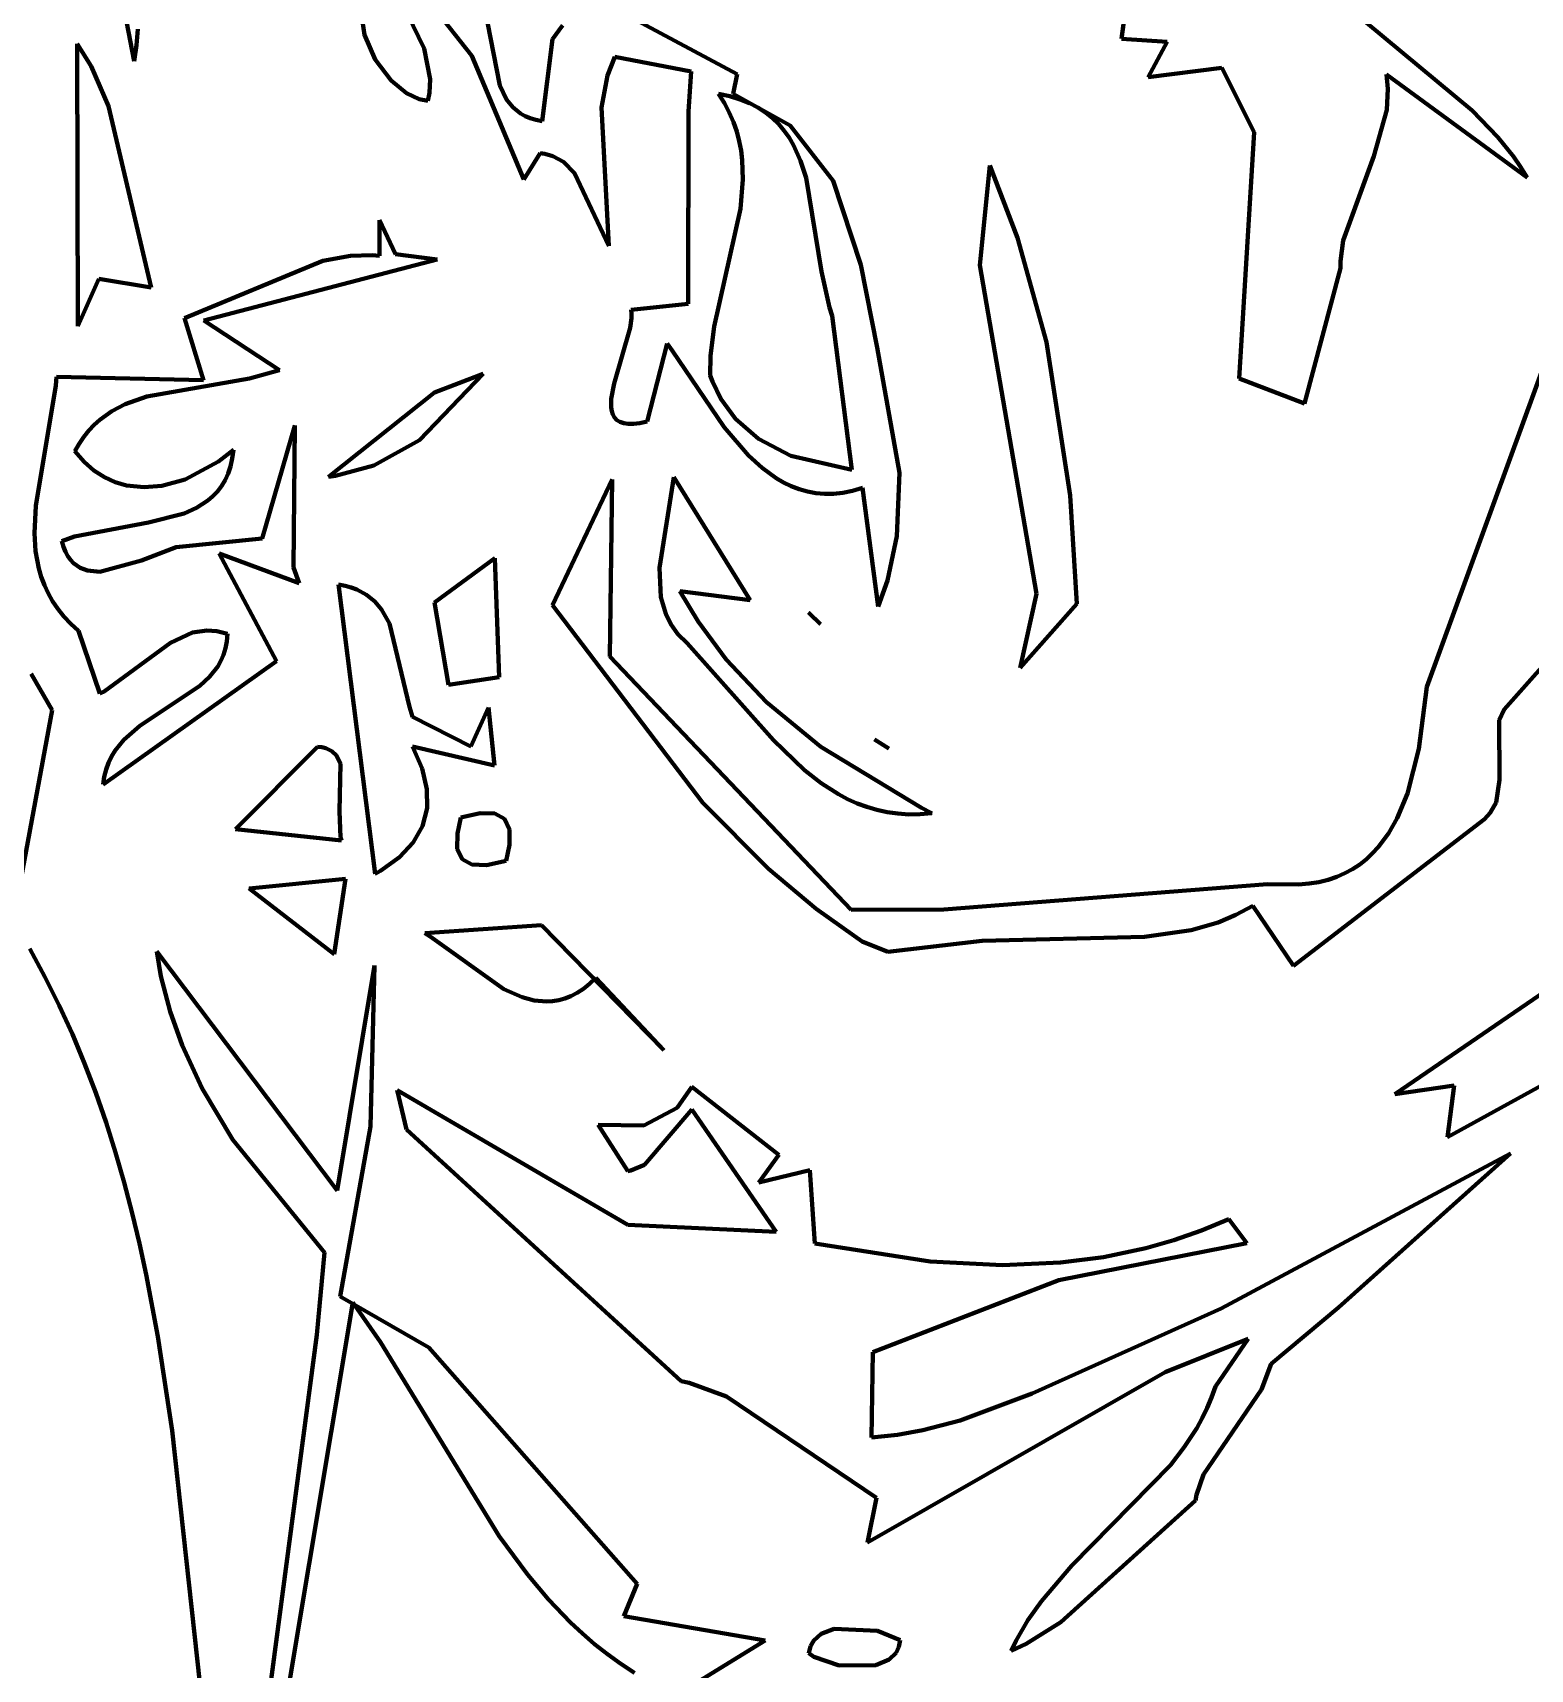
# Model space of a CAD drawing. Header units: millimetres. Extents: x 0 to 11, y 0 to 14.1.
# Drawn here: x 0.675 to 1.47, y 7.477 to 8.347 of the extents above; entities that cross this region are included whole.
import ezdxf

# ---------------------------------------------------------------- set-up
doc = ezdxf.new("R2010")
doc.units = ezdxf.units.MM
doc.layers.add('color#010101ff', color=7, linetype='CONTINUOUS', lineweight=100)
doc.layers.add('color#fefefeff', color=7, linetype='CONTINUOUS', lineweight=100)

msp = doc.modelspace()

# ---------------------------------------------------------------- linework, layer by layer
at = {"layer": 'color#010101ff'}
for p, q in [((0.71203, 8.41664), (0.72851, 8.33166)), ((1.25998, 8.39583), (1.25281, 8.34358)), ((0.88717, 8.36069), (0.9079, 8.33452)), ((0.9227, 8.31869), (0.91463, 8.36042)), ((0.72967, 8.34023), (0.73041, 8.34876)), ((0.84914, 8.35636), (0.85083, 8.34565)), ((0.88249, 8.3385), (0.87368, 8.35671)), ((0.95603, 8.35061), (0.95061, 8.34334)), ((1.0487, 8.32475), (0.99273, 8.35476)), ((1.43915, 8.30553), (1.38294, 8.35218)), ((0.69827, 8.34096), (0.69855, 8.19086)), ((0.70558, 8.32905), (0.69827, 8.34096)), ((0.72851, 8.33166), (0.72967, 8.34023)), ((0.85083, 8.34565), (0.85641, 8.3326)), ((0.95061, 8.34334), (0.94509, 8.29985)), ((1.25281, 8.34358), (1.27713, 8.34192)), ((1.27713, 8.34192), (1.26714, 8.32321)), ((0.85641, 8.3326), (0.86491, 8.32135)), ((0.88563, 8.32214), (0.88249, 8.3385)), ((0.9079, 8.33452), (0.93543, 8.26883)), ((0.97995, 8.32406), (0.98383, 8.33399)), ((0.98383, 8.33399), (1.02436, 8.32615)), ((0.71475, 8.30778), (0.70558, 8.32905)), ((0.97677, 8.3071), (0.97995, 8.32406)), ((1.02436, 8.32615), (1.0229, 8.30489)), ((1.04666, 8.31426), (1.0487, 8.32475)), ((1.26714, 8.32321), (1.30627, 8.3282)), ((1.30627, 8.3282), (1.3233, 8.29404)), ((1.39441, 8.31691), (1.39369, 8.32459)), ((1.39369, 8.32459), (1.46832, 8.26995)), ((0.86491, 8.32135), (0.87314, 8.31468)), ((0.87314, 8.31468), (0.8798, 8.31155)), ((0.88436, 8.31055), (0.88534, 8.31482)), ((0.88534, 8.31482), (0.88563, 8.32214)), ((0.9263, 8.31131), (0.9227, 8.31869)), ((1.03886, 8.31432), (1.04483, 8.31303)), ((1.04196, 8.30934), (1.03886, 8.31432)), ((1.07692, 8.29754), (1.04666, 8.31426)), ((1.39381, 8.30581), (1.39441, 8.31691)), ((0.73749, 8.21144), (0.71475, 8.30778)), ((0.8798, 8.31155), (0.88436, 8.31055)), ((0.92958, 8.30718), (0.9263, 8.31131)), ((0.93372, 8.30381), (0.92958, 8.30718)), ((0.98057, 8.23363), (0.97677, 8.3071)), ((1.04459, 8.30434), (1.04196, 8.30934)), ((1.04483, 8.31303), (1.05029, 8.31137)), ((1.05029, 8.31137), (1.05526, 8.30936)), ((1.05526, 8.30936), (1.05977, 8.30703)), ((1.05977, 8.30703), (1.06385, 8.30438)), ((1.38695, 8.28125), (1.39381, 8.30581)), ((1.45284, 8.29133), (1.43915, 8.30553)), ((0.93615, 8.30245), (0.93372, 8.30381)), ((0.93885, 8.30133), (0.93615, 8.30245)), ((0.94182, 8.30045), (0.93885, 8.30133)), ((0.94509, 8.29985), (0.94182, 8.30045)), ((1.0229, 8.30489), (1.02273, 8.2027)), ((1.04676, 8.29932), (1.04459, 8.30434)), ((1.0485, 8.29428), (1.04676, 8.29932)), ((1.06385, 8.30438), (1.06753, 8.30144)), ((1.06753, 8.30144), (1.07082, 8.29823)), ((1.07082, 8.29823), (1.07376, 8.29476)), ((1.09977, 8.26814), (1.07692, 8.29754)), ((1.04985, 8.28922), (1.0485, 8.29428)), ((1.05083, 8.28414), (1.04985, 8.28922)), ((1.07376, 8.29476), (1.07637, 8.29105)), ((1.07637, 8.29105), (1.07867, 8.28713)), ((1.3233, 8.29404), (1.31544, 8.16303)), ((1.46104, 8.28105), (1.45284, 8.29133)), ((0.93543, 8.26883), (0.94411, 8.28281)), ((0.94411, 8.28281), (0.94653, 8.28247)), ((0.94653, 8.28247), (0.9509, 8.28124)), ((0.9509, 8.28124), (0.95645, 8.27815)), ((1.05146, 8.27904), (1.05083, 8.28414)), ((1.05182, 8.26879), (1.05146, 8.27904)), ((1.07867, 8.28713), (1.08248, 8.27871)), ((1.37064, 8.23642), (1.38695, 8.28125)), ((1.46481, 8.27561), (1.46104, 8.28105)), ((0.95645, 8.27815), (0.96227, 8.27213)), ((0.96227, 8.27213), (0.98057, 8.23363)), ((1.08248, 8.27871), (1.08538, 8.26965)), ((1.18299, 8.27633), (1.17759, 8.22334)), ((1.19771, 8.23785), (1.18299, 8.27633)), ((1.46832, 8.26995), (1.46481, 8.27561)), ((1.05046, 8.25331), (1.05182, 8.26879)), ((1.08538, 8.26965), (1.09355, 8.21996)), ((1.1145, 8.22347), (1.09977, 8.26814)), ((1.03652, 8.19075), (1.05046, 8.25331)), ((0.8588, 8.24723), (0.8587, 8.22828)), ((0.86729, 8.22908), (0.8588, 8.24723)), ((1.21301, 8.18232), (1.19771, 8.23785)), ((1.3693, 8.22544), (1.37064, 8.23642)), ((0.84342, 8.22825), (0.82874, 8.22553)), ((0.85482, 8.22856), (0.84342, 8.22825)), ((0.8587, 8.22828), (0.85482, 8.22856)), ((0.88936, 8.22632), (0.86729, 8.22908)), ((0.82874, 8.22553), (0.75523, 8.1952)), ((0.76541, 8.19389), (0.88936, 8.22632)), ((1.09355, 8.21996), (1.09771, 8.20086)), ((1.12307, 8.17948), (1.1145, 8.22347)), ((1.17759, 8.22334), (1.20771, 8.04872)), ((1.35011, 8.14979), (1.36924, 8.22168)), ((1.36924, 8.22168), (1.3693, 8.22544)), ((0.69855, 8.19086), (0.70965, 8.21608)), ((0.70965, 8.21608), (0.73749, 8.21144)), ((1.02273, 8.2027), (0.99242, 8.1995)), ((1.09771, 8.20086), (1.09916, 8.19639)), ((0.75523, 8.1952), (0.76526, 8.16222)), ((0.80559, 8.16754), (0.76541, 8.19389)), ((0.9926, 8.19514), (0.99192, 8.19007)), ((0.99242, 8.1995), (0.99263, 8.19742)), ((0.99263, 8.19742), (0.9926, 8.19514)), ((1.09916, 8.19639), (1.10974, 8.11445)), ((0.99192, 8.19007), (0.98343, 8.16046)), ((1.03461, 8.17511), (1.03652, 8.19075)), ((1.0009, 8.14016), (1.01165, 8.1816)), ((1.01165, 8.1816), (1.01416, 8.17798)), ((1.01416, 8.17798), (1.04182, 8.13717)), ((1.03447, 8.16472), (1.03461, 8.17511)), ((1.13494, 8.11289), (1.12307, 8.17948)), ((1.22563, 8.10089), (1.21301, 8.18232)), ((1.48009, 8.17759), (1.41507, 7.99925)), ((0.78974, 8.16298), (0.80559, 8.16754)), ((0.68682, 8.15926), (0.67616, 8.09533)), ((0.68726, 8.16398), (0.68682, 8.15926)), ((0.76526, 8.16222), (0.68726, 8.16398)), ((0.73518, 8.15354), (0.78974, 8.16298)), ((0.87998, 8.13026), (0.91386, 8.16549)), ((0.91386, 8.16549), (0.88807, 8.15556)), ((0.98343, 8.16046), (0.98189, 8.15235)), ((1.03568, 8.1614), (1.03447, 8.16472)), ((1.04015, 8.15219), (1.03568, 8.1614)), ((1.31544, 8.16303), (1.35011, 8.14979)), ((0.71665, 8.14578), (0.72372, 8.14946)), ((0.72372, 8.14946), (0.73518, 8.15354)), ((0.88807, 8.15556), (0.83175, 8.11082)), ((0.98189, 8.15235), (0.9818, 8.1477)), ((1.0479, 8.14163), (1.04015, 8.15219)), ((0.70714, 8.13843), (0.71015, 8.14115)), ((0.71015, 8.14115), (0.71665, 8.14578)), ((0.9818, 8.1477), (0.98212, 8.14567)), ((0.98212, 8.14567), (0.98273, 8.14386)), ((0.98273, 8.14386), (0.98364, 8.1423)), ((0.98364, 8.1423), (0.98488, 8.14101)), ((0.98488, 8.14101), (0.98648, 8.14001)), ((0.98648, 8.14001), (0.98848, 8.13932)), ((0.99708, 8.13937), (1.0009, 8.14016)), ((1.06001, 8.13104), (1.0479, 8.14163)), ((0.6992, 8.12841), (0.70165, 8.13207)), ((0.70165, 8.13207), (0.7043, 8.13541)), ((0.7043, 8.13541), (0.70714, 8.13843)), ((0.81383, 8.13804), (0.7965, 8.07802)), ((0.81314, 8.0627), (0.81383, 8.13804)), ((0.98848, 8.13932), (0.99089, 8.13897)), ((0.99089, 8.13897), (0.99375, 8.13898)), ((0.99375, 8.13898), (0.99708, 8.13937)), ((1.04182, 8.13717), (1.05485, 8.12207)), ((0.69696, 8.12439), (0.6992, 8.12841)), ((0.70183, 8.11873), (0.69696, 8.12439)), ((0.78118, 8.1252), (0.77324, 8.11893)), ((0.78058, 8.12058), (0.78118, 8.1252)), ((0.85572, 8.11686), (0.87998, 8.13026)), ((1.07726, 8.1219), (1.06001, 8.13104)), ((1.45623, 7.98717), (1.5822, 8.12961)), ((0.70707, 8.11414), (0.70183, 8.11873)), ((0.71262, 8.11056), (0.70707, 8.11414)), ((0.77324, 8.11893), (0.7556, 8.10947)), ((0.77834, 8.11251), (0.77962, 8.11636)), ((0.77962, 8.11636), (0.78058, 8.12058)), ((0.83533, 8.11131), (0.85572, 8.11686)), ((1.05485, 8.12207), (1.06195, 8.11561)), ((1.06195, 8.11561), (1.06949, 8.11014)), ((1.10974, 8.11445), (1.07726, 8.1219)), ((0.71842, 8.10794), (0.71262, 8.11056)), ((0.72443, 8.10624), (0.71842, 8.10794)), ((0.73371, 8.10526), (0.72443, 8.10624)), ((0.74313, 8.10604), (0.73371, 8.10526)), ((0.7556, 8.10947), (0.74313, 8.10604)), ((0.77268, 8.10302), (0.77485, 8.10587)), ((0.77485, 8.10587), (0.77674, 8.10902)), ((0.77674, 8.10902), (0.77834, 8.11251)), ((0.83175, 8.11082), (0.83533, 8.11131)), ((0.9823, 8.10946), (0.95063, 8.04257)), ((0.98112, 8.01542), (0.9823, 8.10946)), ((1.01517, 8.11061), (1.00745, 8.06249)), ((1.05557, 8.04522), (1.01517, 8.11061)), ((1.06949, 8.11014), (1.07345, 8.10785)), ((1.07345, 8.10785), (1.07752, 8.10588)), ((1.07752, 8.10588), (1.08173, 8.10427)), ((1.13361, 8.07924), (1.13494, 8.11289)), ((0.76164, 8.09438), (0.7676, 8.0982)), ((0.7676, 8.0982), (0.77026, 8.10048)), ((0.77026, 8.10048), (0.77268, 8.10302)), ((1.08173, 8.10427), (1.08608, 8.10303)), ((1.08608, 8.10303), (1.09056, 8.10219)), ((1.09056, 8.10219), (1.0952, 8.10179)), ((1.0952, 8.10179), (1.09998, 8.10184)), ((1.09998, 8.10184), (1.10492, 8.10237)), ((1.10492, 8.10237), (1.11002, 8.10341)), ((1.11002, 8.10341), (1.11529, 8.10497)), ((1.11529, 8.10497), (1.12363, 8.04189)), ((1.22914, 8.04336), (1.22563, 8.10089)), ((0.67616, 8.09533), (0.6755, 8.08081)), ((0.73604, 8.08655), (0.75495, 8.09141)), ((0.75495, 8.09141), (0.76164, 8.09438)), ((0.6755, 8.08081), (0.67613, 8.07136)), ((0.69003, 8.07656), (0.69682, 8.0791)), ((0.69682, 8.0791), (0.73604, 8.08655)), ((1.12856, 8.05568), (1.13361, 8.07924)), ((0.67613, 8.07136), (0.67783, 8.06217)), ((0.69095, 8.07355), (0.69003, 8.07656)), ((0.69204, 8.07091), (0.69095, 8.07355)), ((0.69329, 8.0686), (0.69204, 8.07091)), ((0.75077, 8.07342), (0.73242, 8.06627)), ((0.7965, 8.07802), (0.75077, 8.07342)), ((0.67783, 8.06217), (0.67913, 8.05768)), ((0.6947, 8.06662), (0.69329, 8.0686)), ((0.69625, 8.06494), (0.6947, 8.06662)), ((0.69973, 8.06245), (0.69625, 8.06494)), ((0.70366, 8.06098), (0.69973, 8.06245)), ((0.73242, 8.06627), (0.71024, 8.06041)), ((0.80406, 8.01289), (0.77368, 8.07011)), ((0.77368, 8.07011), (0.81614, 8.05425)), ((0.81614, 8.05425), (0.81314, 8.0627)), ((0.91995, 8.06759), (0.88805, 8.0441)), ((0.92226, 8.00437), (0.91995, 8.06759)), ((1.00745, 8.06249), (1.00826, 8.04681)), ((0.67913, 8.05768), (0.68077, 8.05328)), ((0.68077, 8.05328), (0.68277, 8.04897)), ((0.71024, 8.06041), (0.70366, 8.06098)), ((0.83697, 8.0536), (0.8565, 7.89979)), ((0.84048, 8.05295), (0.83697, 8.0536)), ((0.84371, 8.05206), (0.84048, 8.05295)), ((1.12363, 8.04189), (1.12856, 8.05568)), ((0.68277, 8.04897), (0.68514, 8.04475)), ((0.68514, 8.04475), (0.68793, 8.04063)), ((0.84669, 8.05095), (0.84371, 8.05206)), ((0.85192, 8.0481), (0.84669, 8.05095)), ((0.85628, 8.04449), (0.85192, 8.0481)), ((0.85988, 8.04023), (0.85628, 8.04449)), ((1.00826, 8.04681), (1.01079, 8.03799)), ((1.02803, 8.03387), (1.01832, 8.05012)), ((1.01832, 8.05012), (1.05557, 8.04522)), ((1.20771, 8.04872), (1.19902, 8.00924)), ((0.68793, 8.04063), (0.69114, 8.03662)), ((0.69114, 8.03662), (0.69479, 8.03273)), ((0.86405, 8.03282), (0.85988, 8.04023)), ((0.88805, 8.0441), (0.89539, 8.00034)), ((0.95063, 8.04257), (1.03057, 7.93755)), ((1.01079, 8.03799), (1.01355, 8.03245)), ((1.08671, 8.03864), (1.08755, 8.03783)), ((1.09303, 8.03256), (1.08671, 8.03864)), ((1.08755, 8.03783), (1.09303, 8.03256)), ((1.19902, 8.00924), (1.22914, 8.04336)), ((0.69479, 8.03273), (0.69893, 8.02895)), ((0.69893, 8.02895), (0.7102, 7.99571)), ((0.74772, 8.02261), (0.7594, 8.02801)), ((0.7594, 8.02801), (0.76698, 8.02914)), ((0.76698, 8.02914), (0.77234, 8.02876)), ((0.77234, 8.02876), (0.778, 8.02732)), ((0.778, 8.02732), (0.77773, 8.02337)), ((0.87469, 7.98865), (0.86405, 8.03282)), ((1.01355, 8.03245), (1.01729, 8.02722)), ((1.01729, 8.02722), (1.02212, 8.02237)), ((1.04292, 8.0138), (1.02803, 8.03387)), ((0.71256, 7.99678), (0.74772, 8.02261)), ((0.77704, 8.01969), (0.77598, 8.01626)), ((0.77773, 8.02337), (0.77704, 8.01969)), ((1.02212, 8.02237), (1.06798, 7.97085)), ((0.71206, 7.94731), (0.80406, 8.01289)), ((0.77283, 8.01005), (0.76851, 8.0046)), ((0.77456, 8.01305), (0.77283, 8.01005)), ((0.77598, 8.01626), (0.77456, 8.01305)), ((1.10923, 7.88066), (0.98112, 8.01542)), ((1.06426, 7.99114), (1.04292, 8.0138)), ((0.68498, 7.98677), (0.67367, 8.00605)), ((0.76851, 8.0046), (0.76326, 7.99973)), ((0.89539, 8.00034), (0.92226, 8.00437)), ((0.7102, 7.99571), (0.71256, 7.99678)), ((0.76326, 7.99973), (0.73143, 7.97845)), ((1.41507, 7.99925), (1.41088, 7.96621)), ((0.66422, 7.87474), (0.68498, 7.98677)), ((0.87629, 7.98326), (0.87469, 7.98865)), ((0.90736, 7.96743), (0.87629, 7.98326)), ((0.91675, 7.98823), (0.90736, 7.96743)), ((0.91977, 7.95748), (0.91675, 7.98823)), ((1.09313, 7.96728), (1.06426, 7.99114)), ((1.45356, 7.98156), (1.45623, 7.98717)), ((0.73143, 7.97845), (0.72296, 7.97107)), ((1.45367, 7.94982), (1.45356, 7.98156)), ((0.72296, 7.97107), (0.71833, 7.96539)), ((0.82591, 7.96742), (0.78231, 7.92357)), ((0.8282, 7.96713), (0.82591, 7.96742)), ((0.83022, 7.96664), (0.8282, 7.96713)), ((0.83351, 7.96506), (0.83022, 7.96664)), ((0.88142, 7.95584), (0.87633, 7.96753)), ((0.87633, 7.96753), (0.91977, 7.95748)), ((1.06798, 7.97085), (1.08448, 7.95494)), ((1.14665, 7.93484), (1.09313, 7.96728)), ((1.1217, 7.97129), (1.12455, 7.96944)), ((1.12929, 7.96637), (1.1217, 7.97129)), ((1.12455, 7.96944), (1.12929, 7.96637)), ((1.41088, 7.96621), (1.40479, 7.94253)), ((0.7148, 7.9589), (0.71351, 7.95531)), ((0.71641, 7.96226), (0.7148, 7.9589)), ((0.71833, 7.96539), (0.71641, 7.96226)), ((0.8359, 7.96279), (0.83351, 7.96506)), ((0.83807, 7.95828), (0.8359, 7.96279)), ((0.83756, 7.93318), (0.83807, 7.95828)), ((0.71259, 7.95145), (0.71206, 7.94731)), ((0.71351, 7.95531), (0.71259, 7.95145)), ((0.884, 7.9449), (0.88142, 7.95584)), ((1.08448, 7.95494), (1.09329, 7.94805)), ((1.45185, 7.93771), (1.45367, 7.94982)), ((0.88408, 7.93471), (0.884, 7.9449)), ((1.09329, 7.94805), (1.10258, 7.94211)), ((1.10258, 7.94211), (1.10742, 7.93956)), ((1.40479, 7.94253), (1.3993, 7.92937)), ((0.838, 7.9192), (0.83756, 7.93318)), ((0.88166, 7.92527), (0.88408, 7.93471)), ((0.91228, 7.93216), (0.90203, 7.92974)), ((0.91999, 7.93192), (0.91228, 7.93216)), ((0.92515, 7.92901), (0.91999, 7.93192)), ((1.03057, 7.93755), (1.0654, 7.90245)), ((1.10742, 7.93956), (1.11241, 7.93731)), ((1.11241, 7.93731), (1.11756, 7.93539)), ((1.11756, 7.93539), (1.12287, 7.93382)), ((1.12287, 7.93382), (1.12836, 7.93263)), ((1.12836, 7.93263), (1.13403, 7.93183)), ((1.13403, 7.93183), (1.1399, 7.93146)), ((1.1399, 7.93146), (1.14596, 7.93153)), ((1.14596, 7.93153), (1.15224, 7.93206)), ((1.15224, 7.93206), (1.14665, 7.93484)), ((1.44566, 7.92896), (1.44879, 7.93227)), ((1.44879, 7.93227), (1.45185, 7.93771)), ((0.78231, 7.92357), (0.83852, 7.91757)), ((0.87674, 7.91659), (0.88166, 7.92527)), ((0.90203, 7.92974), (0.90012, 7.92135)), ((0.92777, 7.92344), (0.92515, 7.92901)), ((0.92783, 7.91521), (0.92777, 7.92344)), ((1.34434, 7.85091), (1.44566, 7.92896)), ((1.3993, 7.92937), (1.39471, 7.92134)), ((0.83852, 7.91757), (0.838, 7.9192)), ((0.86931, 7.90865), (0.87674, 7.91659)), ((0.90012, 7.92135), (0.90008, 7.91321)), ((0.92605, 7.9067), (0.92783, 7.91521)), ((1.3893, 7.91407), (1.38625, 7.91076)), ((1.39471, 7.92134), (1.3893, 7.91407)), ((0.85937, 7.90147), (0.86931, 7.90865)), ((0.90008, 7.91321), (0.90266, 7.90767)), ((0.90266, 7.90767), (0.90785, 7.90474)), ((0.91564, 7.90442), (0.92605, 7.9067)), ((1.38297, 7.9077), (1.37944, 7.9049)), ((1.38625, 7.91076), (1.38297, 7.9077)), ((0.84068, 7.89711), (0.78953, 7.89206)), ((0.83461, 7.85708), (0.84068, 7.89711)), ((0.8565, 7.89979), (0.85937, 7.90147)), ((0.90785, 7.90474), (0.91564, 7.90442)), ((1.0654, 7.90245), (1.09067, 7.8813)), ((1.36266, 7.8967), (1.35775, 7.89548)), ((1.36728, 7.89826), (1.36266, 7.8967)), ((1.37161, 7.90017), (1.36728, 7.89826)), ((1.37566, 7.90238), (1.37161, 7.90017)), ((1.37944, 7.9049), (1.37566, 7.90238)), ((0.78953, 7.89206), (0.83461, 7.85708)), ((1.33051, 7.89437), (1.15848, 7.88096)), ((1.347, 7.89419), (1.33051, 7.89437)), ((1.35253, 7.89464), (1.347, 7.89419)), ((1.35775, 7.89548), (1.35253, 7.89464)), ((1.09067, 7.8813), (1.11086, 7.86687)), ((1.15848, 7.88096), (1.10923, 7.88066)), ((1.3136, 7.87798), (1.32268, 7.88292)), ((1.32268, 7.88292), (1.34434, 7.85091)), ((1.53851, 7.87908), (1.39814, 7.7828)), ((0.94489, 7.87254), (0.88282, 7.86838)), ((1.00983, 7.80609), (0.94489, 7.87254)), ((1.28992, 7.86986), (1.30429, 7.87406)), ((1.30429, 7.87406), (1.3136, 7.87798)), ((0.88282, 7.86838), (0.88564, 7.86648)), ((0.88564, 7.86648), (0.92489, 7.83849)), ((1.11086, 7.86687), (1.11517, 7.86391)), ((1.11517, 7.86391), (1.12876, 7.8584)), ((1.12876, 7.8584), (1.17897, 7.86428)), ((1.17897, 7.86428), (1.26517, 7.86634)), ((1.26517, 7.86634), (1.28992, 7.86986)), ((0.68109, 7.84506), (0.67296, 7.86)), ((0.83621, 7.73163), (0.74045, 7.8585)), ((0.74045, 7.8585), (0.7427, 7.84555)), ((0.68863, 7.82993), (0.68109, 7.84506)), ((0.7427, 7.84555), (0.7475, 7.82678)), ((0.85606, 7.85115), (0.83621, 7.73163)), ((0.85405, 7.76564), (0.85606, 7.85115)), ((0.97033, 7.84141), (0.97361, 7.84451)), ((0.97361, 7.84451), (1.00983, 7.80609)), ((0.92489, 7.83849), (0.93447, 7.83423)), ((0.96049, 7.8349), (0.96377, 7.83662)), ((0.96377, 7.83662), (0.96705, 7.83878)), ((0.96705, 7.83878), (0.97033, 7.84141)), ((0.69563, 7.81463), (0.68863, 7.82993)), ((0.7475, 7.82678), (0.75388, 7.80873)), ((0.93447, 7.83423), (0.94092, 7.83254)), ((0.94092, 7.83254), (0.94741, 7.83196)), ((0.94741, 7.83196), (0.95067, 7.83215)), ((0.95067, 7.83215), (0.95394, 7.83269)), ((0.95394, 7.83269), (0.95721, 7.8336)), ((0.95721, 7.8336), (0.96049, 7.8349)), ((0.70209, 7.79915), (0.69563, 7.81463)), ((0.75388, 7.80873), (0.76458, 7.78571)), ((0.70805, 7.78352), (0.70209, 7.79915)), ((1.42608, 7.75984), (1.49943, 7.80044)), ((0.71355, 7.76774), (0.70805, 7.78352)), ((0.76458, 7.78571), (0.78094, 7.75845)), ((0.99075, 7.71338), (0.8682, 7.78491)), ((0.8682, 7.78491), (0.87304, 7.76403)), ((1.02476, 7.78663), (1.01687, 7.77549)), ((1.07083, 7.75059), (1.02476, 7.78663)), ((1.39814, 7.7828), (1.4296, 7.78733)), ((1.4296, 7.78733), (1.42608, 7.75984)), ((1.01687, 7.77549), (0.99916, 7.76607)), ((0.99949, 7.74516), (1.02461, 7.7746)), ((1.02461, 7.7746), (1.0695, 7.70962)), ((0.7186, 7.75183), (0.71355, 7.76774)), ((0.99916, 7.76607), (0.97496, 7.76655)), ((0.97496, 7.76655), (0.99063, 7.74192)), ((0.78094, 7.75845), (0.82953, 7.6986)), ((0.83788, 7.6753), (0.85405, 7.76564)), ((0.87304, 7.76403), (1.01901, 7.63033)), ((0.72323, 7.73579), (0.7186, 7.75183)), ((1.06028, 7.73576), (1.07083, 7.75059)), ((1.36822, 7.66945), (1.45948, 7.75124)), ((1.45948, 7.75124), (1.44889, 7.74554)), ((0.99063, 7.74192), (0.99227, 7.74212)), ((0.99227, 7.74212), (0.99949, 7.74516)), ((1.08731, 7.74245), (1.06028, 7.73576)), ((1.09005, 7.70345), (1.08731, 7.74245)), ((1.44889, 7.74554), (1.30585, 7.66895)), ((0.72747, 7.71962), (0.72323, 7.73579)), ((0.73135, 7.70335), (0.72747, 7.71962)), ((1.3099, 7.7164), (1.29539, 7.71027)), ((1.31947, 7.70353), (1.3099, 7.7164)), ((1.0695, 7.70962), (0.99075, 7.71338)), ((1.28069, 7.70511), (1.26583, 7.70088)), ((1.29539, 7.71027), (1.28069, 7.70511)), ((0.7349, 7.68699), (0.73135, 7.70335)), ((0.82953, 7.6986), (0.82544, 7.65481)), ((1.15125, 7.69385), (1.09005, 7.70345)), ((1.21968, 7.68385), (1.31947, 7.70353)), ((1.26583, 7.70088), (1.24326, 7.69616)), ((1.18977, 7.69193), (1.15125, 7.69385)), ((1.22045, 7.69325), (1.18977, 7.69193)), ((1.24326, 7.69616), (1.22045, 7.69325)), ((0.74111, 7.65399), (0.7349, 7.68699)), ((1.12085, 7.64574), (1.21968, 7.68385)), ((0.80986, 7.46438), (0.84468, 7.67207)), ((0.88506, 7.64814), (0.83788, 7.6753)), ((0.84468, 7.67207), (0.85927, 7.65103)), ((1.30585, 7.66895), (1.2055, 7.62375)), ((1.33241, 7.63939), (1.36822, 7.66945)), ((0.74861, 7.60401), (0.74111, 7.65399)), ((0.82544, 7.65481), (0.80043, 7.46505)), ((0.85927, 7.65103), (0.9223, 7.54796)), ((0.99557, 7.52262), (0.88506, 7.64814)), ((1.12006, 7.60041), (1.12085, 7.64574)), ((1.2761, 7.63507), (1.32017, 7.6527)), ((1.32017, 7.6527), (1.30282, 7.62746)), ((1.32724, 7.62582), (1.33241, 7.63939)), ((1.01901, 7.63033), (1.02322, 7.62933)), ((1.02322, 7.62933), (1.04306, 7.62219)), ((1.11797, 7.54455), (1.2761, 7.63507)), ((1.30282, 7.62746), (1.30078, 7.62164)), ((1.04306, 7.62219), (1.1227, 7.56824)), ((1.2055, 7.62375), (1.16712, 7.60932)), ((1.29644, 7.58068), (1.32724, 7.62582)), ((1.30078, 7.62164), (1.29842, 7.61602)), ((1.16712, 7.60932), (1.14732, 7.6042)), ((1.29577, 7.61058), (1.29285, 7.60531)), ((1.29842, 7.61602), (1.29577, 7.61058)), ((0.76891, 7.41975), (0.74861, 7.60401)), ((1.13383, 7.60182), (1.12006, 7.60041)), ((1.14732, 7.6042), (1.13383, 7.60182)), ((1.29285, 7.60531), (1.28627, 7.59521)), ((1.28627, 7.59521), (1.27886, 7.58562)), ((1.27886, 7.58562), (1.22659, 7.53228)), ((1.29277, 7.56978), (1.29644, 7.58068)), ((1.1227, 7.56824), (1.11797, 7.54455)), ((1.22072, 7.50227), (1.29224, 7.56685)), ((1.29224, 7.56685), (1.29277, 7.56978)), ((0.9223, 7.54796), (0.93749, 7.52731)), ((1.22659, 7.53228), (1.21035, 7.51342)), ((0.93749, 7.52731), (0.94847, 7.51428)), ((0.9885, 7.50536), (0.99557, 7.52262)), ((0.94847, 7.51428), (0.96027, 7.50199)), ((1.06363, 7.49244), (0.9885, 7.50536)), ((1.21035, 7.51342), (1.20323, 7.50329)), ((0.96027, 7.50199), (0.96653, 7.49615)), ((1.10024, 7.49868), (1.09335, 7.49594)), ((1.12333, 7.49762), (1.10024, 7.49868)), ((1.13534, 7.4927), (1.12333, 7.49762)), ((1.20323, 7.50329), (1.197, 7.49254)), ((1.20229, 7.49065), (1.22072, 7.50227)), ((0.96653, 7.49615), (0.97304, 7.49054)), ((0.97304, 7.49054), (0.97982, 7.48517)), ((1.02813, 7.4707), (1.06363, 7.49244)), ((1.08778, 7.48942), (1.08681, 7.48571)), ((1.08951, 7.49248), (1.08778, 7.48942)), ((1.09335, 7.49594), (1.08951, 7.49248)), ((1.13314, 7.48591), (1.13469, 7.48901)), ((1.13469, 7.48901), (1.13534, 7.4927)), ((1.197, 7.49254), (1.19428, 7.48689)), ((1.19428, 7.48689), (1.20229, 7.49065)), ((0.97982, 7.48517), (0.98689, 7.48006)), ((0.98689, 7.48006), (0.99427, 7.47521)), ((1.08681, 7.48571), (1.08953, 7.48379)), ((1.08953, 7.48379), (1.10288, 7.47913)), ((1.10288, 7.47913), (1.12242, 7.47934)), ((1.12242, 7.47934), (1.12941, 7.48231)), ((1.12941, 7.48231), (1.13314, 7.48591))]:
    msp.add_line(p, q, dxfattribs=at)
at = {"layer": 'color#fefefeff'}
for p, q in [((0.72851, 8.33166), (0.71203, 8.41664)), ((1.25281, 8.34358), (1.25998, 8.39583)), ((0.9079, 8.33452), (0.88717, 8.36069)), ((0.91463, 8.36042), (0.9227, 8.31869)), ((0.73041, 8.34876), (0.72967, 8.34023)), ((0.85083, 8.34565), (0.84914, 8.35636)), ((0.87368, 8.35671), (0.88249, 8.3385)), ((0.95061, 8.34334), (0.95603, 8.35061)), ((0.99273, 8.35476), (1.0487, 8.32475)), ((1.38294, 8.35218), (1.43915, 8.30553)), ((0.69827, 8.34096), (0.70558, 8.32905)), ((0.69855, 8.19086), (0.69827, 8.34096)), ((0.72967, 8.34023), (0.72851, 8.33166)), ((0.85641, 8.3326), (0.85083, 8.34565)), ((0.94509, 8.29985), (0.95061, 8.34334)), ((1.27713, 8.34192), (1.25281, 8.34358)), ((1.26714, 8.32321), (1.27713, 8.34192)), ((0.86491, 8.32135), (0.85641, 8.3326)), ((0.88249, 8.3385), (0.88563, 8.32214)), ((0.93543, 8.26883), (0.9079, 8.33452)), ((0.98383, 8.33399), (0.97995, 8.32406)), ((1.02436, 8.32615), (0.98383, 8.33399)), ((0.70558, 8.32905), (0.71475, 8.30778)), ((0.97995, 8.32406), (0.97677, 8.3071)), ((1.0229, 8.30489), (1.02436, 8.32615)), ((1.0487, 8.32475), (1.04666, 8.31426)), ((1.30627, 8.3282), (1.26714, 8.32321)), ((1.3233, 8.29404), (1.30627, 8.3282)), ((1.46832, 8.26995), (1.39369, 8.32459)), ((1.39369, 8.32459), (1.39441, 8.31691)), ((0.87314, 8.31468), (0.86491, 8.32135)), ((0.8798, 8.31155), (0.87314, 8.31468)), ((0.88534, 8.31482), (0.88436, 8.31055)), ((0.88563, 8.32214), (0.88534, 8.31482)), ((0.9227, 8.31869), (0.9263, 8.31131)), ((1.03886, 8.31432), (1.04196, 8.30934)), ((1.04483, 8.31303), (1.03886, 8.31432)), ((1.04666, 8.31426), (1.07692, 8.29754)), ((1.39441, 8.31691), (1.39381, 8.30581)), ((0.71475, 8.30778), (0.73749, 8.21144)), ((0.88436, 8.31055), (0.8798, 8.31155)), ((0.9263, 8.31131), (0.92958, 8.30718)), ((0.92958, 8.30718), (0.93372, 8.30381)), ((0.97677, 8.3071), (0.98057, 8.23363)), ((1.04196, 8.30934), (1.04459, 8.30434)), ((1.05029, 8.31137), (1.04483, 8.31303)), ((1.05526, 8.30936), (1.05029, 8.31137)), ((1.05977, 8.30703), (1.05526, 8.30936)), ((1.06385, 8.30438), (1.05977, 8.30703)), ((1.39381, 8.30581), (1.38695, 8.28125)), ((1.43915, 8.30553), (1.45284, 8.29133)), ((0.93372, 8.30381), (0.93615, 8.30245)), ((0.93615, 8.30245), (0.93885, 8.30133)), ((0.93885, 8.30133), (0.94182, 8.30045)), ((0.94182, 8.30045), (0.94509, 8.29985)), ((1.02273, 8.2027), (1.0229, 8.30489)), ((1.04459, 8.30434), (1.04676, 8.29932)), ((1.04676, 8.29932), (1.0485, 8.29428)), ((1.06753, 8.30144), (1.06385, 8.30438)), ((1.07082, 8.29823), (1.06753, 8.30144)), ((1.07376, 8.29476), (1.07082, 8.29823)), ((1.07692, 8.29754), (1.09977, 8.26814)), ((1.0485, 8.29428), (1.04985, 8.28922)), ((1.04985, 8.28922), (1.05083, 8.28414)), ((1.07637, 8.29105), (1.07376, 8.29476)), ((1.07867, 8.28713), (1.07637, 8.29105)), ((1.31544, 8.16303), (1.3233, 8.29404)), ((1.45284, 8.29133), (1.46104, 8.28105)), ((0.94411, 8.28281), (0.93543, 8.26883)), ((0.94653, 8.28247), (0.94411, 8.28281)), ((0.9509, 8.28124), (0.94653, 8.28247)), ((0.95645, 8.27815), (0.9509, 8.28124)), ((1.05083, 8.28414), (1.05146, 8.27904)), ((1.05146, 8.27904), (1.05182, 8.26879)), ((1.08248, 8.27871), (1.07867, 8.28713)), ((1.38695, 8.28125), (1.37064, 8.23642)), ((1.46104, 8.28105), (1.46481, 8.27561)), ((0.96227, 8.27213), (0.95645, 8.27815)), ((0.98057, 8.23363), (0.96227, 8.27213)), ((1.08538, 8.26965), (1.08248, 8.27871)), ((1.17759, 8.22334), (1.18299, 8.27633)), ((1.18299, 8.27633), (1.19771, 8.23785)), ((1.46481, 8.27561), (1.46832, 8.26995)), ((1.05182, 8.26879), (1.05046, 8.25331)), ((1.09355, 8.21996), (1.08538, 8.26965)), ((1.09977, 8.26814), (1.1145, 8.22347)), ((1.05046, 8.25331), (1.03652, 8.19075)), ((0.8587, 8.22828), (0.8588, 8.24723)), ((0.8588, 8.24723), (0.86729, 8.22908)), ((1.19771, 8.23785), (1.21301, 8.18232)), ((1.37064, 8.23642), (1.3693, 8.22544)), ((0.82874, 8.22553), (0.84342, 8.22825)), ((0.84342, 8.22825), (0.85482, 8.22856)), ((0.85482, 8.22856), (0.8587, 8.22828)), ((0.86729, 8.22908), (0.88936, 8.22632)), ((0.75523, 8.1952), (0.82874, 8.22553)), ((0.88936, 8.22632), (0.76541, 8.19389)), ((1.09771, 8.20086), (1.09355, 8.21996)), ((1.1145, 8.22347), (1.12307, 8.17948)), ((1.20771, 8.04872), (1.17759, 8.22334)), ((1.36924, 8.22168), (1.35011, 8.14979)), ((1.3693, 8.22544), (1.36924, 8.22168)), ((0.70965, 8.21608), (0.69855, 8.19086)), ((0.73749, 8.21144), (0.70965, 8.21608)), ((0.99242, 8.1995), (1.02273, 8.2027)), ((1.09916, 8.19639), (1.09771, 8.20086)), ((0.76526, 8.16222), (0.75523, 8.1952)), ((0.76541, 8.19389), (0.80559, 8.16754)), ((0.99192, 8.19007), (0.9926, 8.19514)), ((0.99263, 8.19742), (0.99242, 8.1995)), ((0.9926, 8.19514), (0.99263, 8.19742)), ((1.10974, 8.11445), (1.09916, 8.19639)), ((0.98343, 8.16046), (0.99192, 8.19007)), ((1.03652, 8.19075), (1.03461, 8.17511)), ((1.01165, 8.1816), (1.0009, 8.14016)), ((1.01416, 8.17798), (1.01165, 8.1816)), ((1.04182, 8.13717), (1.01416, 8.17798)), ((1.03461, 8.17511), (1.03447, 8.16472)), ((1.12307, 8.17948), (1.13494, 8.11289)), ((1.21301, 8.18232), (1.22563, 8.10089)), ((1.41507, 7.99925), (1.48009, 8.17759)), ((0.80559, 8.16754), (0.78974, 8.16298)), ((0.67616, 8.09533), (0.68682, 8.15926)), ((0.68682, 8.15926), (0.68726, 8.16398)), ((0.68726, 8.16398), (0.76526, 8.16222)), ((0.78974, 8.16298), (0.73518, 8.15354)), ((0.91386, 8.16549), (0.87998, 8.13026)), ((0.88807, 8.15556), (0.91386, 8.16549)), ((0.98189, 8.15235), (0.98343, 8.16046)), ((1.03447, 8.16472), (1.03568, 8.1614)), ((1.03568, 8.1614), (1.04015, 8.15219)), ((1.35011, 8.14979), (1.31544, 8.16303)), ((0.72372, 8.14946), (0.71665, 8.14578)), ((0.73518, 8.15354), (0.72372, 8.14946)), ((0.83175, 8.11082), (0.88807, 8.15556)), ((0.9818, 8.1477), (0.98189, 8.15235)), ((1.04015, 8.15219), (1.0479, 8.14163)), ((0.71015, 8.14115), (0.70714, 8.13843)), ((0.71665, 8.14578), (0.71015, 8.14115)), ((0.98212, 8.14567), (0.9818, 8.1477)), ((0.98273, 8.14386), (0.98212, 8.14567)), ((0.98364, 8.1423), (0.98273, 8.14386)), ((0.98488, 8.14101), (0.98364, 8.1423)), ((0.98648, 8.14001), (0.98488, 8.14101)), ((0.98848, 8.13932), (0.98648, 8.14001)), ((1.0009, 8.14016), (0.99708, 8.13937)), ((1.0479, 8.14163), (1.06001, 8.13104)), ((0.70165, 8.13207), (0.6992, 8.12841)), ((0.7043, 8.13541), (0.70165, 8.13207)), ((0.70714, 8.13843), (0.7043, 8.13541)), ((0.7965, 8.07802), (0.81383, 8.13804)), ((0.81383, 8.13804), (0.81314, 8.0627)), ((0.99089, 8.13897), (0.98848, 8.13932)), ((0.99375, 8.13898), (0.99089, 8.13897)), ((0.99708, 8.13937), (0.99375, 8.13898)), ((1.05485, 8.12207), (1.04182, 8.13717)), ((0.6992, 8.12841), (0.69696, 8.12439)), ((0.69696, 8.12439), (0.70183, 8.11873)), ((0.77324, 8.11893), (0.78118, 8.1252)), ((0.78118, 8.1252), (0.78058, 8.12058)), ((0.87998, 8.13026), (0.85572, 8.11686)), ((1.06001, 8.13104), (1.07726, 8.1219)), ((1.5822, 8.12961), (1.45623, 7.98717)), ((0.70183, 8.11873), (0.70707, 8.11414)), ((0.70707, 8.11414), (0.71262, 8.11056)), ((0.7556, 8.10947), (0.77324, 8.11893)), ((0.77962, 8.11636), (0.77834, 8.11251)), ((0.78058, 8.12058), (0.77962, 8.11636)), ((0.85572, 8.11686), (0.83533, 8.11131)), ((1.06195, 8.11561), (1.05485, 8.12207)), ((1.06949, 8.11014), (1.06195, 8.11561)), ((1.07726, 8.1219), (1.10974, 8.11445)), ((0.71262, 8.11056), (0.71842, 8.10794)), ((0.71842, 8.10794), (0.72443, 8.10624)), ((0.72443, 8.10624), (0.73371, 8.10526)), ((0.73371, 8.10526), (0.74313, 8.10604)), ((0.74313, 8.10604), (0.7556, 8.10947)), ((0.77485, 8.10587), (0.77268, 8.10302)), ((0.77674, 8.10902), (0.77485, 8.10587)), ((0.77834, 8.11251), (0.77674, 8.10902)), ((0.83533, 8.11131), (0.83175, 8.11082)), ((0.95063, 8.04257), (0.9823, 8.10946)), ((0.9823, 8.10946), (0.98112, 8.01542)), ((1.00745, 8.06249), (1.01517, 8.11061)), ((1.01517, 8.11061), (1.05557, 8.04522)), ((1.07345, 8.10785), (1.06949, 8.11014)), ((1.07752, 8.10588), (1.07345, 8.10785)), ((1.08173, 8.10427), (1.07752, 8.10588)), ((1.13494, 8.11289), (1.13361, 8.07924)), ((0.7676, 8.0982), (0.76164, 8.09438)), ((0.77026, 8.10048), (0.7676, 8.0982)), ((0.77268, 8.10302), (0.77026, 8.10048)), ((1.08608, 8.10303), (1.08173, 8.10427)), ((1.09056, 8.10219), (1.08608, 8.10303)), ((1.0952, 8.10179), (1.09056, 8.10219)), ((1.09998, 8.10184), (1.0952, 8.10179)), ((1.10492, 8.10237), (1.09998, 8.10184)), ((1.11002, 8.10341), (1.10492, 8.10237)), ((1.11529, 8.10497), (1.11002, 8.10341)), ((1.12363, 8.04189), (1.11529, 8.10497)), ((1.22563, 8.10089), (1.22914, 8.04336)), ((0.6755, 8.08081), (0.67616, 8.09533)), ((0.75495, 8.09141), (0.73604, 8.08655)), ((0.76164, 8.09438), (0.75495, 8.09141)), ((0.67613, 8.07136), (0.6755, 8.08081)), ((0.69682, 8.0791), (0.69003, 8.07656)), ((0.73604, 8.08655), (0.69682, 8.0791)), ((1.13361, 8.07924), (1.12856, 8.05568)), ((0.67783, 8.06217), (0.67613, 8.07136)), ((0.69003, 8.07656), (0.69095, 8.07355)), ((0.69095, 8.07355), (0.69204, 8.07091)), ((0.69204, 8.07091), (0.69329, 8.0686)), ((0.73242, 8.06627), (0.75077, 8.07342)), ((0.75077, 8.07342), (0.7965, 8.07802)), ((0.67913, 8.05768), (0.67783, 8.06217)), ((0.69329, 8.0686), (0.6947, 8.06662)), ((0.6947, 8.06662), (0.69625, 8.06494)), ((0.69625, 8.06494), (0.69973, 8.06245)), ((0.69973, 8.06245), (0.70366, 8.06098)), ((0.71024, 8.06041), (0.73242, 8.06627)), ((0.81614, 8.05425), (0.77368, 8.07011)), ((0.77368, 8.07011), (0.80406, 8.01289)), ((0.81314, 8.0627), (0.81614, 8.05425)), ((0.88805, 8.0441), (0.91995, 8.06759)), ((0.91995, 8.06759), (0.92226, 8.00437)), ((1.00826, 8.04681), (1.00745, 8.06249)), ((0.68077, 8.05328), (0.67913, 8.05768)), ((0.68277, 8.04897), (0.68077, 8.05328)), ((0.70366, 8.06098), (0.71024, 8.06041)), ((0.83697, 8.0536), (0.84048, 8.05295)), ((0.8565, 7.89979), (0.83697, 8.0536)), ((0.84048, 8.05295), (0.84371, 8.05206)), ((1.12856, 8.05568), (1.12363, 8.04189)), ((0.68514, 8.04475), (0.68277, 8.04897)), ((0.68793, 8.04063), (0.68514, 8.04475)), ((0.84371, 8.05206), (0.84669, 8.05095)), ((0.84669, 8.05095), (0.85192, 8.0481)), ((0.85192, 8.0481), (0.85628, 8.04449)), ((0.85628, 8.04449), (0.85988, 8.04023)), ((1.01079, 8.03799), (1.00826, 8.04681)), ((1.05557, 8.04522), (1.01832, 8.05012)), ((1.01832, 8.05012), (1.02803, 8.03387)), ((1.19902, 8.00924), (1.20771, 8.04872)), ((0.69114, 8.03662), (0.68793, 8.04063)), ((0.69479, 8.03273), (0.69114, 8.03662)), ((0.85988, 8.04023), (0.86405, 8.03282)), ((0.89539, 8.00034), (0.88805, 8.0441)), ((1.03057, 7.93755), (0.95063, 8.04257)), ((1.01355, 8.03245), (1.01079, 8.03799)), ((1.08671, 8.03864), (1.09303, 8.03256)), ((1.08755, 8.03783), (1.08671, 8.03864)), ((1.09303, 8.03256), (1.08755, 8.03783)), ((1.22914, 8.04336), (1.19902, 8.00924)), ((0.69893, 8.02895), (0.69479, 8.03273)), ((0.7102, 7.99571), (0.69893, 8.02895)), ((0.7594, 8.02801), (0.74772, 8.02261)), ((0.76698, 8.02914), (0.7594, 8.02801)), ((0.77234, 8.02876), (0.76698, 8.02914)), ((0.778, 8.02732), (0.77234, 8.02876)), ((0.77773, 8.02337), (0.778, 8.02732)), ((0.86405, 8.03282), (0.87469, 7.98865)), ((1.01729, 8.02722), (1.01355, 8.03245)), ((1.02212, 8.02237), (1.01729, 8.02722)), ((1.02803, 8.03387), (1.04292, 8.0138)), ((0.74772, 8.02261), (0.71256, 7.99678)), ((0.77598, 8.01626), (0.77704, 8.01969)), ((0.77704, 8.01969), (0.77773, 8.02337)), ((1.06798, 7.97085), (1.02212, 8.02237)), ((0.80406, 8.01289), (0.71206, 7.94731)), ((0.76851, 8.0046), (0.77283, 8.01005)), ((0.77283, 8.01005), (0.77456, 8.01305)), ((0.77456, 8.01305), (0.77598, 8.01626)), ((0.98112, 8.01542), (1.10923, 7.88066)), ((1.04292, 8.0138), (1.06426, 7.99114)), ((0.67367, 8.00605), (0.68498, 7.98677)), ((0.76326, 7.99973), (0.76851, 8.0046)), ((0.92226, 8.00437), (0.89539, 8.00034)), ((0.71256, 7.99678), (0.7102, 7.99571)), ((0.73143, 7.97845), (0.76326, 7.99973)), ((1.41088, 7.96621), (1.41507, 7.99925)), ((0.68498, 7.98677), (0.66422, 7.87474)), ((0.87469, 7.98865), (0.87629, 7.98326)), ((0.87629, 7.98326), (0.90736, 7.96743)), ((0.90736, 7.96743), (0.91675, 7.98823)), ((0.91675, 7.98823), (0.91977, 7.95748)), ((1.06426, 7.99114), (1.09313, 7.96728)), ((1.45623, 7.98717), (1.45356, 7.98156)), ((0.72296, 7.97107), (0.73143, 7.97845)), ((1.45356, 7.98156), (1.45367, 7.94982)), ((0.71833, 7.96539), (0.72296, 7.97107)), ((0.78231, 7.92357), (0.82591, 7.96742)), ((0.82591, 7.96742), (0.8282, 7.96713)), ((0.8282, 7.96713), (0.83022, 7.96664)), ((0.83022, 7.96664), (0.83351, 7.96506)), ((0.91977, 7.95748), (0.87633, 7.96753)), ((0.87633, 7.96753), (0.88142, 7.95584)), ((1.08448, 7.95494), (1.06798, 7.97085)), ((1.09313, 7.96728), (1.14665, 7.93484)), ((1.1217, 7.97129), (1.12929, 7.96637)), ((1.12455, 7.96944), (1.1217, 7.97129)), ((1.12929, 7.96637), (1.12455, 7.96944)), ((1.40479, 7.94253), (1.41088, 7.96621)), ((0.71351, 7.95531), (0.7148, 7.9589)), ((0.7148, 7.9589), (0.71641, 7.96226)), ((0.71641, 7.96226), (0.71833, 7.96539)), ((0.83351, 7.96506), (0.8359, 7.96279)), ((0.8359, 7.96279), (0.83807, 7.95828)), ((0.83807, 7.95828), (0.83756, 7.93318)), ((0.71206, 7.94731), (0.71259, 7.95145)), ((0.71259, 7.95145), (0.71351, 7.95531)), ((0.88142, 7.95584), (0.884, 7.9449)), ((1.09329, 7.94805), (1.08448, 7.95494)), ((1.45367, 7.94982), (1.45185, 7.93771)), ((0.884, 7.9449), (0.88408, 7.93471)), ((1.10258, 7.94211), (1.09329, 7.94805)), ((1.10742, 7.93956), (1.10258, 7.94211)), ((1.3993, 7.92937), (1.40479, 7.94253)), ((0.83756, 7.93318), (0.838, 7.9192)), ((0.88408, 7.93471), (0.88166, 7.92527)), ((0.90203, 7.92974), (0.91228, 7.93216)), ((0.91228, 7.93216), (0.91999, 7.93192)), ((0.91999, 7.93192), (0.92515, 7.92901)), ((1.0654, 7.90245), (1.03057, 7.93755)), ((1.11241, 7.93731), (1.10742, 7.93956)), ((1.11756, 7.93539), (1.11241, 7.93731)), ((1.12287, 7.93382), (1.11756, 7.93539)), ((1.12836, 7.93263), (1.12287, 7.93382)), ((1.13403, 7.93183), (1.12836, 7.93263)), ((1.1399, 7.93146), (1.13403, 7.93183)), ((1.14596, 7.93153), (1.1399, 7.93146)), ((1.15224, 7.93206), (1.14596, 7.93153)), ((1.14665, 7.93484), (1.15224, 7.93206)), ((1.44879, 7.93227), (1.44566, 7.92896)), ((1.45185, 7.93771), (1.44879, 7.93227)), ((0.83852, 7.91757), (0.78231, 7.92357)), ((0.88166, 7.92527), (0.87674, 7.91659)), ((0.90012, 7.92135), (0.90203, 7.92974)), ((0.92515, 7.92901), (0.92777, 7.92344)), ((0.92777, 7.92344), (0.92783, 7.91521)), ((1.44566, 7.92896), (1.34434, 7.85091)), ((1.39471, 7.92134), (1.3993, 7.92937)), ((0.838, 7.9192), (0.83852, 7.91757)), ((0.87674, 7.91659), (0.86931, 7.90865)), ((0.90008, 7.91321), (0.90012, 7.92135)), ((0.92783, 7.91521), (0.92605, 7.9067)), ((1.38625, 7.91076), (1.3893, 7.91407)), ((1.3893, 7.91407), (1.39471, 7.92134)), ((0.86931, 7.90865), (0.85937, 7.90147)), ((0.90266, 7.90767), (0.90008, 7.91321)), ((0.90785, 7.90474), (0.90266, 7.90767)), ((0.92605, 7.9067), (0.91564, 7.90442)), ((1.37944, 7.9049), (1.38297, 7.9077)), ((1.38297, 7.9077), (1.38625, 7.91076)), ((0.78953, 7.89206), (0.84068, 7.89711)), ((0.84068, 7.89711), (0.83461, 7.85708)), ((0.85937, 7.90147), (0.8565, 7.89979)), ((0.91564, 7.90442), (0.90785, 7.90474)), ((1.09067, 7.8813), (1.0654, 7.90245)), ((1.35775, 7.89548), (1.36266, 7.8967)), ((1.36266, 7.8967), (1.36728, 7.89826)), ((1.36728, 7.89826), (1.37161, 7.90017)), ((1.37161, 7.90017), (1.37566, 7.90238)), ((1.37566, 7.90238), (1.37944, 7.9049)), ((0.83461, 7.85708), (0.78953, 7.89206)), ((1.15848, 7.88096), (1.33051, 7.89437)), ((1.33051, 7.89437), (1.347, 7.89419)), ((1.347, 7.89419), (1.35253, 7.89464)), ((1.35253, 7.89464), (1.35775, 7.89548)), ((1.11086, 7.86687), (1.09067, 7.8813)), ((1.10923, 7.88066), (1.15848, 7.88096)), ((1.32268, 7.88292), (1.3136, 7.87798)), ((1.34434, 7.85091), (1.32268, 7.88292)), ((1.39814, 7.7828), (1.53851, 7.87908)), ((0.88282, 7.86838), (0.94489, 7.87254)), ((0.94489, 7.87254), (1.00983, 7.80609)), ((1.30429, 7.87406), (1.28992, 7.86986)), ((1.3136, 7.87798), (1.30429, 7.87406)), ((0.88564, 7.86648), (0.88282, 7.86838)), ((0.92489, 7.83849), (0.88564, 7.86648)), ((1.11517, 7.86391), (1.11086, 7.86687)), ((1.12876, 7.8584), (1.11517, 7.86391)), ((1.17897, 7.86428), (1.12876, 7.8584)), ((1.26517, 7.86634), (1.17897, 7.86428)), ((1.28992, 7.86986), (1.26517, 7.86634)), ((0.67296, 7.86), (0.68109, 7.84506)), ((0.7427, 7.84555), (0.74045, 7.8585)), ((0.74045, 7.8585), (0.83621, 7.73163)), ((0.68109, 7.84506), (0.68863, 7.82993)), ((0.7475, 7.82678), (0.7427, 7.84555)), ((0.83621, 7.73163), (0.85606, 7.85115)), ((0.85606, 7.85115), (0.85405, 7.76564)), ((0.97361, 7.84451), (0.97033, 7.84141)), ((1.00983, 7.80609), (0.97361, 7.84451)), ((0.93447, 7.83423), (0.92489, 7.83849)), ((0.96377, 7.83662), (0.96049, 7.8349)), ((0.96705, 7.83878), (0.96377, 7.83662)), ((0.97033, 7.84141), (0.96705, 7.83878)), ((0.68863, 7.82993), (0.69563, 7.81463)), ((0.75388, 7.80873), (0.7475, 7.82678)), ((0.94092, 7.83254), (0.93447, 7.83423)), ((0.94741, 7.83196), (0.94092, 7.83254)), ((0.95067, 7.83215), (0.94741, 7.83196)), ((0.95394, 7.83269), (0.95067, 7.83215)), ((0.95721, 7.8336), (0.95394, 7.83269)), ((0.96049, 7.8349), (0.95721, 7.8336)), ((0.69563, 7.81463), (0.70209, 7.79915)), ((0.76458, 7.78571), (0.75388, 7.80873)), ((0.70209, 7.79915), (0.70805, 7.78352)), ((1.49943, 7.80044), (1.42608, 7.75984)), ((0.70805, 7.78352), (0.71355, 7.76774)), ((0.78094, 7.75845), (0.76458, 7.78571)), ((0.87304, 7.76403), (0.8682, 7.78491)), ((0.8682, 7.78491), (0.99075, 7.71338)), ((1.01687, 7.77549), (1.02476, 7.78663)), ((1.02476, 7.78663), (1.07083, 7.75059)), ((1.4296, 7.78733), (1.39814, 7.7828)), ((1.42608, 7.75984), (1.4296, 7.78733)), ((0.99916, 7.76607), (1.01687, 7.77549)), ((1.02461, 7.7746), (0.99949, 7.74516)), ((1.0695, 7.70962), (1.02461, 7.7746)), ((0.71355, 7.76774), (0.7186, 7.75183)), ((0.99063, 7.74192), (0.97496, 7.76655)), ((0.97496, 7.76655), (0.99916, 7.76607)), ((0.82953, 7.6986), (0.78094, 7.75845)), ((0.85405, 7.76564), (0.83788, 7.6753)), ((1.01901, 7.63033), (0.87304, 7.76403)), ((0.7186, 7.75183), (0.72323, 7.73579)), ((1.07083, 7.75059), (1.06028, 7.73576)), ((1.45948, 7.75124), (1.36822, 7.66945)), ((1.44889, 7.74554), (1.45948, 7.75124)), ((0.99227, 7.74212), (0.99063, 7.74192)), ((0.99949, 7.74516), (0.99227, 7.74212)), ((1.06028, 7.73576), (1.08731, 7.74245)), ((1.08731, 7.74245), (1.09005, 7.70345)), ((1.30585, 7.66895), (1.44889, 7.74554)), ((0.72323, 7.73579), (0.72747, 7.71962)), ((0.72747, 7.71962), (0.73135, 7.70335)), ((1.29539, 7.71027), (1.3099, 7.7164)), ((1.3099, 7.7164), (1.31947, 7.70353)), ((0.99075, 7.71338), (1.0695, 7.70962)), ((1.26583, 7.70088), (1.28069, 7.70511)), ((1.28069, 7.70511), (1.29539, 7.71027)), ((0.73135, 7.70335), (0.7349, 7.68699)), ((0.82544, 7.65481), (0.82953, 7.6986)), ((1.09005, 7.70345), (1.15125, 7.69385)), ((1.31947, 7.70353), (1.21968, 7.68385)), ((1.24326, 7.69616), (1.26583, 7.70088)), ((1.15125, 7.69385), (1.18977, 7.69193)), ((1.18977, 7.69193), (1.22045, 7.69325)), ((1.22045, 7.69325), (1.24326, 7.69616)), ((0.7349, 7.68699), (0.74111, 7.65399)), ((1.21968, 7.68385), (1.12085, 7.64574)), ((0.84468, 7.67207), (0.80986, 7.46438)), ((0.83788, 7.6753), (0.88506, 7.64814)), ((0.85927, 7.65103), (0.84468, 7.67207)), ((1.2055, 7.62375), (1.30585, 7.66895)), ((1.36822, 7.66945), (1.33241, 7.63939)), ((0.74111, 7.65399), (0.74861, 7.60401)), ((0.80043, 7.46505), (0.82544, 7.65481)), ((0.9223, 7.54796), (0.85927, 7.65103)), ((0.88506, 7.64814), (0.99557, 7.52262)), ((1.12085, 7.64574), (1.12006, 7.60041)), ((1.32017, 7.6527), (1.2761, 7.63507)), ((1.30282, 7.62746), (1.32017, 7.6527)), ((1.33241, 7.63939), (1.32724, 7.62582)), ((1.02322, 7.62933), (1.01901, 7.63033)), ((1.04306, 7.62219), (1.02322, 7.62933)), ((1.2761, 7.63507), (1.11797, 7.54455)), ((1.30078, 7.62164), (1.30282, 7.62746)), ((1.1227, 7.56824), (1.04306, 7.62219)), ((1.16712, 7.60932), (1.2055, 7.62375)), ((1.32724, 7.62582), (1.29644, 7.58068)), ((1.29842, 7.61602), (1.30078, 7.62164)), ((1.14732, 7.6042), (1.16712, 7.60932)), ((1.29285, 7.60531), (1.29577, 7.61058)), ((1.29577, 7.61058), (1.29842, 7.61602)), ((0.74861, 7.60401), (0.76891, 7.41975)), ((1.12006, 7.60041), (1.13383, 7.60182)), ((1.13383, 7.60182), (1.14732, 7.6042)), ((1.28627, 7.59521), (1.29285, 7.60531)), ((1.27886, 7.58562), (1.28627, 7.59521)), ((1.22659, 7.53228), (1.27886, 7.58562)), ((1.29644, 7.58068), (1.29277, 7.56978)), ((1.11797, 7.54455), (1.1227, 7.56824)), ((1.29224, 7.56685), (1.22072, 7.50227)), ((1.29277, 7.56978), (1.29224, 7.56685)), ((0.93749, 7.52731), (0.9223, 7.54796)), ((1.21035, 7.51342), (1.22659, 7.53228)), ((0.94847, 7.51428), (0.93749, 7.52731)), ((0.99557, 7.52262), (0.9885, 7.50536)), ((0.96027, 7.50199), (0.94847, 7.51428)), ((0.9885, 7.50536), (1.06363, 7.49244)), ((1.20323, 7.50329), (1.21035, 7.51342)), ((0.96653, 7.49615), (0.96027, 7.50199)), ((1.09335, 7.49594), (1.10024, 7.49868)), ((1.10024, 7.49868), (1.12333, 7.49762)), ((1.12333, 7.49762), (1.13534, 7.4927)), ((1.197, 7.49254), (1.20323, 7.50329)), ((1.22072, 7.50227), (1.20229, 7.49065)), ((0.97304, 7.49054), (0.96653, 7.49615)), ((0.97982, 7.48517), (0.97304, 7.49054)), ((1.06363, 7.49244), (1.02813, 7.4707)), ((1.08681, 7.48571), (1.08778, 7.48942)), ((1.08778, 7.48942), (1.08951, 7.49248)), ((1.08951, 7.49248), (1.09335, 7.49594)), ((1.13469, 7.48901), (1.13314, 7.48591)), ((1.13534, 7.4927), (1.13469, 7.48901)), ((1.19428, 7.48689), (1.197, 7.49254)), ((1.20229, 7.49065), (1.19428, 7.48689)), ((0.98689, 7.48006), (0.97982, 7.48517)), ((0.99427, 7.47521), (0.98689, 7.48006)), ((1.08953, 7.48379), (1.08681, 7.48571)), ((1.10288, 7.47913), (1.08953, 7.48379)), ((1.12242, 7.47934), (1.10288, 7.47913)), ((1.12941, 7.48231), (1.12242, 7.47934)), ((1.13314, 7.48591), (1.12941, 7.48231))]:
    msp.add_line(p, q, dxfattribs=at)

doc.saveas('drawing.dxf')
